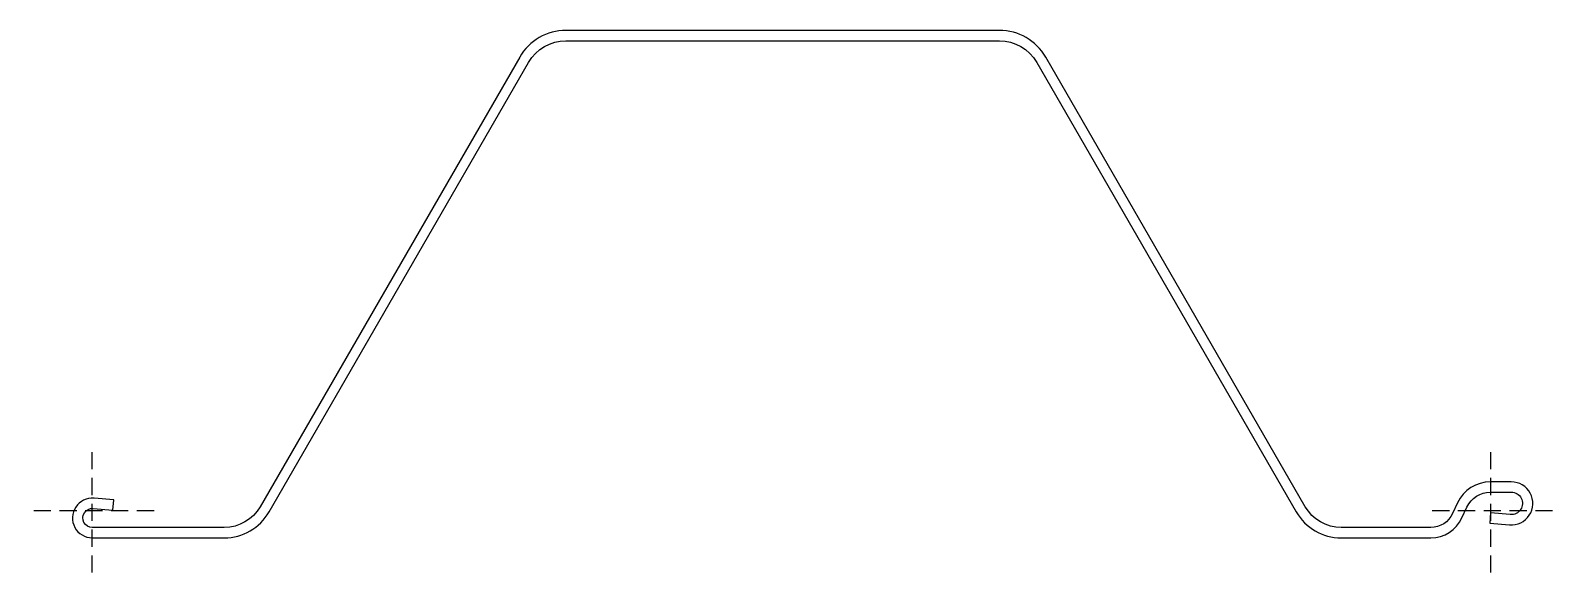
# Model space of a CAD drawing. Header units: millimetres. Extents: x -36 to 849, y -36 to 279.
import ezdxf

# ---------------------------------------------------------------- set-up
doc = ezdxf.new("R2010")
doc.units = ezdxf.units.MM
doc.linetypes.add('DASHED', pattern=[0.75, 0.5, -0.25])
doc.layers.add('ref', color=251, linetype='Continuous', plot=False)

msp = doc.modelspace()

# ---------------------------------------------------------------- linework, layer by layer
msp.add_lwpolyline([(699.99, -0.71, 0.267921), (726.05, -15.75), (778.14, -15.75, 0.291473), (796.26, -4.2), (799.2, 2.09, -0.291473), (812.79, 10.75), (824.96, 10.75, -1.044614), (824.39, -2.27), (812.93, -1.27), (812.41, -7.24), (823.87, -8.25, 1.044614), (824.96, 16.75), (812.79, 16.75, 0.291473), (793.76, 4.63), (790.83, -1.67, -0.291473), (778.14, -9.75), (726.05, -9.75, -0.267921), (705.19, 2.29), (554.28, 263.61, 0.267921), (527.36, 279.15), (275.4, 279.15, 0.267921), (248.48, 263.61), (97.57, 2.29, -0.267921), (76.71, -9.75), (0, -9.75, -1.044614), (0.48, 1.27), (11.94, 0.27), (12.46, 6.24), (1, 7.25, 1.044614), (0, -15.75), (76.71, -15.75, 0.267921), (102.77, -0.71), (253.67, 260.61, -0.267921), (275.4, 273.15), (527.36, 273.15, -0.267921), (549.09, 260.61)], format="xyb", close=True)
at = {"layer": 'ref', "linetype": 'DASHED', "ltscale": 20}
for p, q in [((0, -35.95), (0, 35.95)), ((813, -35.95), (813, 35.95)), ((35.95, 0), (-35.95, 0)), ((848.95, 0), (777.05, 0))]:
    msp.add_line(p, q, dxfattribs=at)

doc.saveas('drawing.dxf')
